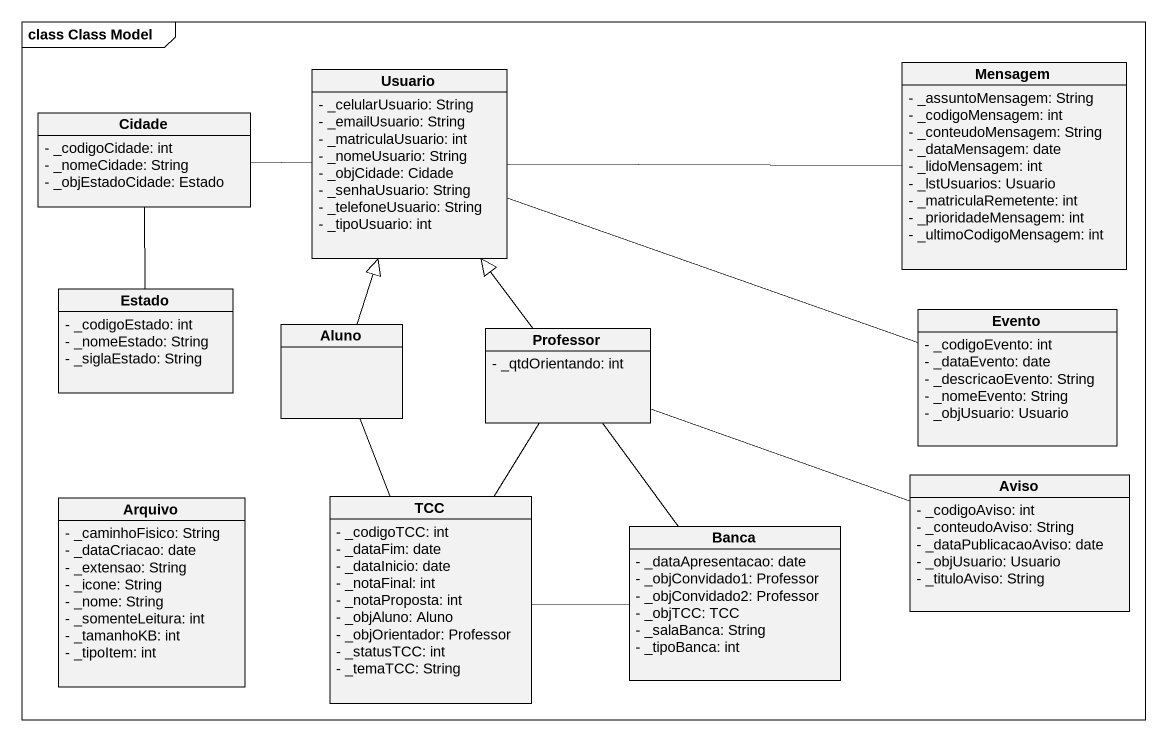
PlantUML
@startuml
mainframe class Class Model
hide circle
hide empty members
skinparam classAttributeIconSize 0
class Usuario {
  - _celularUsuario: String
  - _emailUsuario: String
  - _matriculaUsuario: int
  - _nomeUsuario: String
  - _objCidade: Cidade
  - _senhaUsuario: String
  - _telefoneUsuario: String
  - _tipoUsuario: int
}
class Mensagem {
  - _assuntoMensagem: String
  - _codigoMensagem: int
  - _conteudoMensagem: String
  - _dataMensagem: date
  - _lidoMensagem: int
  - _lstUsuarios: Usuario
  - _matriculaRemetente: int
  - _prioridadeMensagem: int
  - _ultimoCodigoMensagem: int
}
class Cidade {
  - _codigoCidade: int
  - _nomeCidade: String
  - _objEstadoCidade: Estado
}
class Estado {
  - _codigoEstado: int
  - _nomeEstado: String
  - _siglaEstado: String
}
class Aluno
class Professor {
  - _qtdOrientando: int
}
class Evento {
  - _codigoEvento: int
  - _dataEvento: date
  - _descricaoEvento: String
  - _nomeEvento: String
  - _objUsuario: Usuario
}
class Arquivo {
  - _caminhoFisico: String
  - _dataCriacao: date
  - _extensao: String
  - _icone: String
  - _nome: String
  - _somenteLeitura: int
  - _tamanhoKB: int
  - _tipoItem: int
}
class TCC {
  - _codigoTCC: int
  - _dataFim: date
  - _dataInicio: date
  - _notaFinal: int
  - _notaProposta: int
  - _objAluno: Aluno
  - _objOrientador: Professor
  - _statusTCC: int
  - _temaTCC: String
}
class Aviso {
  - _codigoAviso: int
  - _conteudoAviso: String
  - _dataPublicacaoAviso: date
  - _objUsuario: Usuario
  - _tituloAviso: String
}
class Banca {
  - _dataApresentacao: date
  - _objConvidado1: Professor
  - _objConvidado2: Professor
  - _objTCC: TCC
  - _salaBanca: String
  - _tipoBanca: int
}
Mensagem -left- Usuario
Cidade -right- Usuario
Estado -up- Cidade
Aluno -up-|> Usuario
Professor -up-|> Usuario
Evento -left- Usuario
TCC -up- Aluno
TCC -up- Professor
TCC -right- Banca
Aviso -left- Professor
Banca -up- Professor
@enduml
